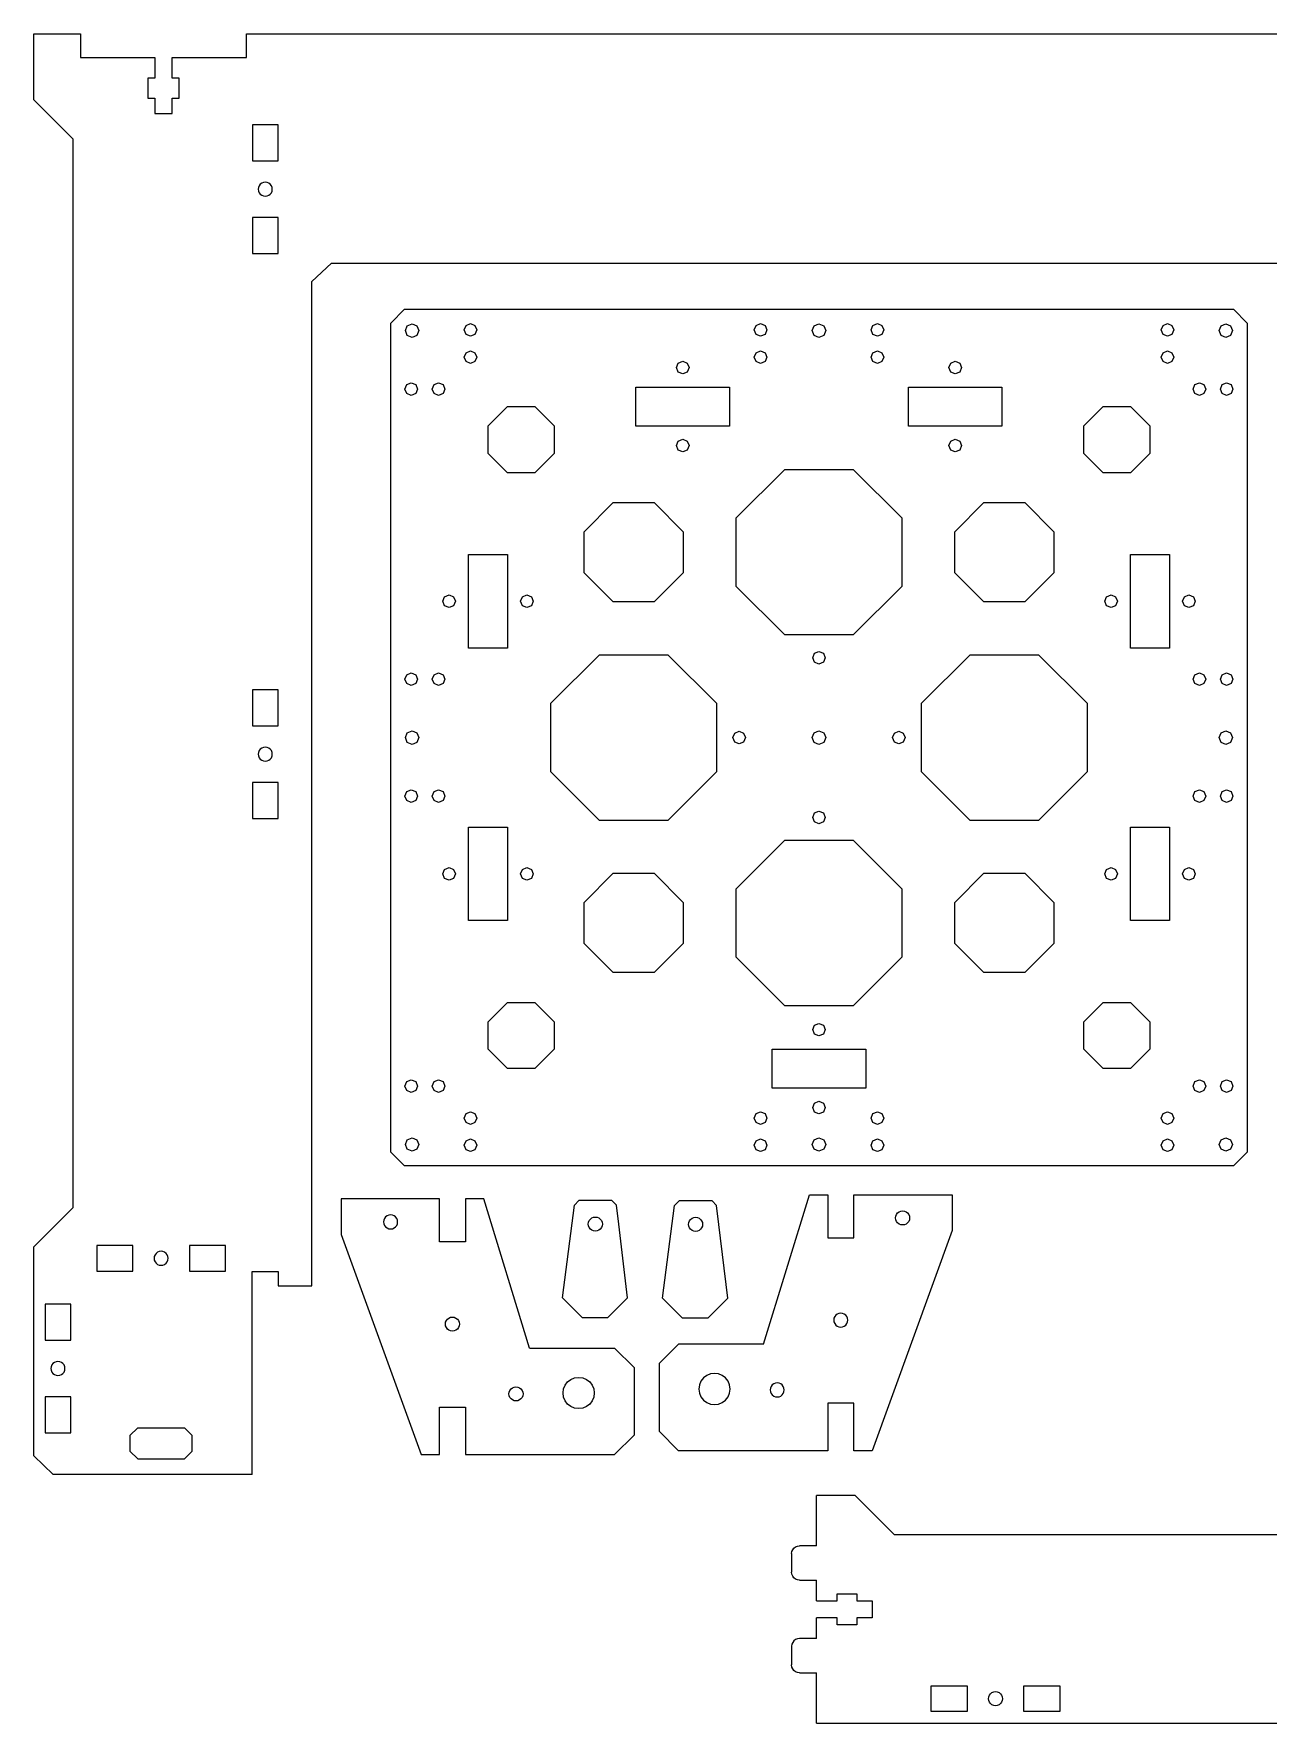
# Model space of a CAD drawing. Extents: x 14 to 551, y 10 to 444.
# Drawn here: x 13.5 to 330.6, y 10.4 to 444.3 of the extents above; entities that cross this region are included whole.
import ezdxf

# ---------------------------------------------------------------- set-up
doc = ezdxf.new("R2010")
doc.units = 0
doc.layers.get('0').update_dxf_attribs({"linetype": 'CONTINUOUS'})

msp = doc.modelspace()

# ---------------------------------------------------------------- linework, layer by layer
at = {"color": 7}
for points in [[(13.545098, 444.274265), (25.545093, 444.274265)], [(13.545098, 427.274265), (13.545098, 444.274265)], [(25.545093, 444.274265), (25.545093, 438.174265)], [(68.145079, 438.174265), (68.145079, 444.274265)], [(68.145079, 444.274265), (361.894995, 444.274265)], [(25.545093, 438.174265), (44.645078, 438.174265)], [(44.645078, 438.174265), (44.645078, 432.874268)], [(49.045083, 438.174265), (68.145079, 438.174265)], [(49.045083, 432.874268), (49.045083, 438.174265)], [(42.845078, 432.874268), (42.845078, 427.774269)], [(44.645078, 432.874268), (42.845078, 432.874268)], [(50.845079, 432.874268), (49.045083, 432.874268)], [(50.845079, 427.774269), (50.845079, 432.874268)], [(13.545098, 427.274265), (23.545097, 417.274265), (23.545097, 142.774376)], [(42.845078, 427.774269), (44.645078, 427.774269)], [(44.645078, 427.774269), (44.645078, 423.82427)], [(49.045083, 427.774269), (50.845079, 427.774269)], [(49.045083, 423.82427), (49.045083, 427.774269)], [(44.645078, 423.82427), (49.045083, 423.82427)], [(76.295083, 420.868481), (69.695083, 420.868481), (69.695083, 411.668485), (76.295083, 411.668485)], [(76.295083, 411.668485), (76.295083, 420.868481)], [(71.25475, 404.83481), (71.193358, 404.368488)], [(71.193358, 404.368488), (71.25475, 403.902167)], [(71.434743, 405.26935), (71.25475, 404.83481)], [(71.25475, 403.902167), (71.434743, 403.467626)], [(71.721071, 405.642499), (71.434743, 405.26935)], [(72.09422, 405.928827), (71.721071, 405.642499)], [(72.528763, 406.10882), (72.09422, 405.928827)], [(72.995084, 406.170212), (72.528763, 406.10882)], [(73.461406, 406.10882), (72.995084, 406.170212)], [(73.895946, 405.928827), (73.461406, 406.10882)], [(74.269095, 405.642499), (73.895946, 405.928827)], [(74.555423, 405.26935), (74.269095, 405.642499)], [(74.735416, 404.83481), (74.555423, 405.26935)], [(74.555423, 403.467626), (74.735416, 403.902167)], [(74.796808, 404.368488), (74.735416, 404.83481)], [(74.735416, 403.902167), (74.796808, 404.368488)], [(71.434743, 403.467626), (71.721071, 403.094475)], [(71.721071, 403.094475), (72.09422, 402.808149)], [(72.09422, 402.808149), (72.528763, 402.628154)], [(72.528763, 402.628154), (72.995084, 402.566762)], [(72.995084, 402.566762), (73.461406, 402.628154)], [(73.461406, 402.628154), (73.895946, 402.808149)], [(73.895946, 402.808149), (74.269095, 403.094475)], [(74.269095, 403.094475), (74.555423, 403.467626)], [(69.695083, 397.068492), (69.695083, 387.868496)], [(69.695083, 387.868496), (76.295083, 387.868496), (76.295083, 397.068492), (69.695083, 397.068492)], [(84.99508, 380.669295), (89.995079, 385.332845), (339.995002, 385.332845), (344.994992, 380.669295), (344.994992, 122.783608)], [(84.99508, 122.783608), (84.99508, 380.669295)], [(105.206912, 157.074814), (105.206912, 370.002825), (108.742931, 373.538827), (321.670933, 373.538824), (325.206924, 370.002825), (325.206924, 157.074814), (321.670933, 153.538821), (108.742931, 153.538824), (105.206912, 157.074814)], [(108.974918, 368.038826), (109.48193, 369.263826), (110.706915, 369.770824), (111.931929, 369.263826), (112.438913, 368.038826), (111.931929, 366.813827), (110.706915, 366.306829), (109.48193, 366.81383), (108.974918, 368.038829)], [(124.082922, 368.238826), (124.558918, 369.386824), (125.706914, 369.862829), (126.854909, 369.386827), (127.330933, 368.238829), (126.854909, 367.090825), (125.706914, 366.614829), (124.558918, 367.090825), (124.082922, 368.238826)], [(198.582929, 368.238826), (199.058925, 369.386824), (200.20692, 369.862829), (201.354915, 369.386827), (201.830911, 368.238829), (201.354915, 367.090825), (200.20692, 366.614829), (199.058925, 367.090825), (198.582929, 368.238826)], [(213.47492, 368.038826), (213.981933, 369.263826), (215.206918, 369.770824), (216.431932, 369.263826), (216.938916, 368.038826), (216.431932, 366.813827), (215.206918, 366.306829), (213.981933, 366.81383), (213.47492, 368.038829)], [(228.582925, 368.238826), (229.058921, 369.386824), (230.206916, 369.862829), (231.354912, 369.386827), (231.830908, 368.238829), (231.354912, 367.090825), (230.206916, 366.614829), (229.058921, 367.090825), (228.582925, 368.238826)], [(303.082931, 368.238826), (303.558927, 369.386824), (304.706923, 369.862829), (305.854918, 369.386827), (306.330914, 368.238829), (305.854918, 367.090825), (304.706923, 366.614829), (303.558927, 367.090825), (303.082931, 368.238826)], [(317.974923, 368.038826), (318.481907, 369.263826), (319.706921, 369.770824), (320.931906, 369.263826), (321.438919, 368.038826), (320.931906, 366.813827), (319.706921, 366.306829), (318.481907, 366.81383), (317.974923, 368.038829)], [(124.082922, 361.238829), (124.558918, 362.386827), (125.706914, 362.862829), (126.854909, 362.386827), (127.330933, 361.238829), (126.854909, 360.090828), (125.706914, 359.614829), (124.558918, 360.090825), (124.082922, 361.238829)], [(178.582912, 358.538829), (179.058908, 359.68683), (180.206932, 360.162826), (181.354927, 359.68683), (181.830923, 358.538829), (181.354927, 357.390828), (180.206932, 356.914829), (179.058908, 357.390825), (178.582912, 358.538829)], [(198.582929, 361.238829), (199.058925, 362.386827), (200.20692, 362.862829), (201.354915, 362.386827), (201.830911, 361.238829), (201.354915, 360.090828), (200.20692, 359.614829), (199.058925, 360.090825), (198.582929, 361.238829)], [(228.582925, 361.238829), (229.058921, 362.386827), (230.206916, 362.862829), (231.354912, 362.386827), (231.830908, 361.238829), (231.354912, 360.090828), (230.206916, 359.614829), (229.058921, 360.090825), (228.582925, 361.238829)], [(248.582913, 358.538829), (249.058909, 359.68683), (250.206933, 360.162826), (251.354928, 359.68683), (251.830924, 358.538829), (251.354928, 357.390828), (250.206933, 356.914829), (249.058909, 357.390825), (248.582913, 358.538829)], [(303.082931, 361.238829), (303.558927, 362.386827), (304.706923, 362.862829), (305.854918, 362.386827), (306.330914, 361.238829), (305.854918, 360.090828), (304.706923, 359.614829), (303.558927, 360.090825), (303.082931, 361.238829)], [(108.882913, 353.038825), (109.358909, 354.186826), (110.506933, 354.662825), (111.654928, 354.186829), (112.130924, 353.038825), (111.654928, 351.890824), (110.506933, 351.414828), (109.358909, 351.890824), (108.882913, 353.038825)], [(115.882927, 353.038825), (116.358923, 354.186826), (117.506919, 354.662825), (118.654914, 354.186829), (119.13091, 353.038825), (118.654914, 351.890824), (117.506919, 351.414828), (116.358923, 351.890824), (115.882927, 353.038825)], [(168.206927, 343.538825), (168.206927, 353.538827), (192.206908, 353.538827), (192.206908, 343.538827), (168.206927, 343.538825)], [(238.206929, 343.538825), (238.206929, 353.538827), (262.206909, 353.538827), (262.206909, 343.538827), (238.206929, 343.538825)], [(311.282926, 353.038825), (311.758922, 354.186826), (312.906917, 354.662825), (314.054913, 354.186829), (314.530909, 353.038825), (314.054913, 351.890824), (312.906917, 351.414828), (311.758922, 351.890824), (311.282926, 353.038825)], [(318.282912, 353.038825), (318.758908, 354.186826), (319.906932, 354.662825), (321.054927, 354.186829), (321.530923, 353.038825), (321.054927, 351.890824), (319.906932, 351.414828), (318.758908, 351.890824), (318.282912, 353.038825)], [(130.206919, 336.517827), (130.206919, 343.559825), (135.185911, 348.538826), (142.22792, 348.538826), (147.206913, 343.559825), (147.206913, 336.517827), (142.22792, 331.538826), (135.185911, 331.538826), (130.206919, 336.517827)], [(283.206923, 336.517827), (283.206923, 343.559825), (288.185916, 348.538826), (295.227925, 348.538826), (300.206917, 343.559825), (300.206917, 336.517827), (295.227925, 331.538826), (288.185916, 331.538826), (283.206923, 336.517827)], [(178.582912, 338.538826), (179.058908, 339.686827), (180.206932, 340.162826), (181.354927, 339.686824), (181.830923, 338.538826), (181.354927, 337.390825), (180.206932, 336.914829), (179.058908, 337.390825), (178.582912, 338.538826)], [(248.582913, 338.538826), (249.058909, 339.686827), (250.206933, 340.162826), (251.354928, 339.686824), (251.830924, 338.538826), (251.354928, 337.390825), (250.206933, 336.914829), (249.058909, 337.390825), (248.582913, 338.538826)], [(193.956911, 302.336826), (193.956911, 319.940825), (206.404915, 332.388826), (224.008921, 332.388826), (236.456925, 319.940825), (236.456925, 302.336826), (224.008921, 289.888828), (206.404915, 289.888828), (193.956911, 302.336826)], [(154.856913, 305.857827), (154.856913, 316.419827), (162.325924, 323.888826), (172.887922, 323.888826), (180.356933, 316.419827), (180.356933, 305.857827), (172.887922, 298.388827), (162.325924, 298.388827), (154.856913, 305.857827)], [(250.056932, 305.857827), (250.056932, 316.419827), (257.525915, 323.888826), (268.087912, 323.888826), (275.556923, 316.419827), (275.556923, 305.857827), (268.087912, 298.388827), (257.525915, 298.388827), (250.056932, 305.857827)], [(125.206929, 286.538827), (125.206929, 310.538827), (135.206909, 310.538827), (135.206909, 286.538827), (125.206929, 286.538827)], [(295.206927, 286.538827), (295.206927, 310.538827), (305.206907, 310.538827), (305.206907, 286.538827), (295.206927, 286.538827)], [(118.582919, 298.538826), (119.058915, 299.686827), (120.206911, 300.162826), (121.354906, 299.686827), (121.83093, 298.538826), (121.354906, 297.390828), (120.206911, 296.914826), (119.058915, 297.390828), (118.582919, 298.538826)], [(138.582907, 298.538826), (139.058932, 299.686827), (140.206927, 300.162826), (141.354922, 299.686827), (141.830918, 298.538826), (141.354922, 297.390828), (140.206927, 296.914826), (139.058932, 297.390828), (138.582907, 298.538826)], [(288.582918, 298.538826), (289.058914, 299.686827), (290.206909, 300.162826), (291.354933, 299.686827), (291.830929, 298.538826), (291.354933, 297.390828), (290.206909, 296.914826), (289.058914, 297.390828), (288.582918, 298.538826)], [(308.582906, 298.538826), (309.05893, 299.686827), (310.206926, 300.162826), (311.354921, 299.686827), (311.830917, 298.538826), (311.354921, 297.390828), (310.206926, 296.914826), (309.05893, 297.390828), (308.582906, 298.538826)], [(146.356916, 254.736826), (146.356916, 272.340831), (158.80492, 284.788826), (176.408926, 284.788826), (188.85693, 272.340831), (188.85693, 254.736826), (176.408926, 242.288823), (158.80492, 242.288823), (146.356916, 254.736826)], [(213.582927, 284.038827), (214.058923, 285.186828), (215.206918, 285.662826), (216.354913, 285.186828), (216.830909, 284.038827), (216.354913, 282.890826), (215.206918, 282.414827), (214.058923, 282.890826), (213.582927, 284.038827)], [(241.556906, 254.736826), (241.556906, 272.340831), (254.00491, 284.788826), (271.608916, 284.788826), (284.05692, 272.340831), (284.05692, 254.736826), (271.608916, 242.288823), (254.00491, 242.288823), (241.556906, 254.736826)], [(108.882913, 278.538826), (109.358909, 279.686827), (110.506933, 280.162826), (111.654928, 279.686827), (112.130924, 278.538826), (111.654928, 277.390831), (110.506933, 276.914835), (109.358909, 277.390831), (108.882913, 278.538826)], [(115.882927, 278.538826), (116.358923, 279.686827), (117.506919, 280.162826), (118.654914, 279.686827), (119.13091, 278.538826), (118.654914, 277.390831), (117.506919, 276.914835), (116.358923, 277.390831), (115.882927, 278.538826)], [(311.282926, 278.538826), (311.758922, 279.686827), (312.906917, 280.162826), (314.054913, 279.686827), (314.530909, 278.538826), (314.054913, 277.390831), (312.906917, 276.914835), (311.758922, 277.390831), (311.282926, 278.538826)], [(318.282912, 278.538826), (318.758908, 279.686827), (319.906932, 280.162826), (321.054927, 279.686827), (321.530923, 278.538826), (321.054927, 277.390831), (319.906932, 276.914835), (318.758908, 277.390831), (318.282912, 278.538826)], [(76.295083, 275.78356), (69.695083, 275.78356), (69.695083, 266.583564), (76.295083, 266.583564)], [(76.295083, 266.583564), (76.295083, 275.78356)], [(108.974918, 263.538828), (109.48193, 264.763814), (110.706915, 265.270826), (111.931929, 264.763814), (112.438913, 263.538828), (111.931929, 262.313814), (110.706915, 261.806829), (109.48193, 262.313814), (108.974918, 263.538828)], [(193.082925, 263.538828), (193.558921, 264.686823), (194.706917, 265.162819), (195.854912, 264.686823), (196.330908, 263.538828), (195.854912, 262.390833), (194.706917, 261.914835), (193.558921, 262.390833), (193.082925, 263.538828)], [(213.47492, 263.538828), (213.981933, 264.763814), (215.206918, 265.270826), (216.431932, 264.763814), (216.938916, 263.538828), (216.431932, 262.313814), (215.206918, 261.806829), (213.981933, 262.313814), (213.47492, 263.538828)], [(234.082928, 263.538828), (234.558924, 264.686823), (235.706919, 265.162819), (236.854915, 264.686823), (237.330911, 263.538828), (236.854915, 262.390833), (235.706919, 261.914835), (234.558924, 262.390833), (234.082928, 263.538828)], [(317.974923, 263.538828), (318.481907, 264.763814), (319.706921, 265.270826), (320.931906, 264.763814), (321.438919, 263.538828), (320.931906, 262.313814), (319.706921, 261.806829), (318.481907, 262.313814), (317.974923, 263.538828)], [(71.721071, 260.557577), (71.434743, 260.184429)], [(72.09422, 260.843906), (71.721071, 260.557577)], [(72.528763, 261.023899), (72.09422, 260.843906)], [(72.995084, 261.08529), (72.528763, 261.023899)], [(73.461406, 261.023899), (72.995084, 261.08529)], [(73.895946, 260.843906), (73.461406, 261.023899)], [(74.269095, 260.557577), (73.895946, 260.843906)], [(74.555423, 260.184429), (74.269095, 260.557577)], [(71.25475, 259.749885), (71.193358, 259.283567)], [(71.193358, 259.283567), (71.25475, 258.817245)], [(71.434743, 260.184429), (71.25475, 259.749885)], [(71.25475, 258.817245), (71.434743, 258.382702)], [(71.434743, 258.382702), (71.721071, 258.009554)], [(71.721071, 258.009554), (72.09422, 257.723225)], [(72.09422, 257.723225), (72.528763, 257.543232)], [(72.528763, 257.543232), (72.995084, 257.48184)], [(72.995084, 257.48184), (73.461406, 257.543232)], [(73.461406, 257.543232), (73.895946, 257.723225)], [(73.895946, 257.723225), (74.269095, 258.009554)], [(74.269095, 258.009554), (74.555423, 258.382702)], [(74.735416, 259.749885), (74.555423, 260.184429)], [(74.555423, 258.382702), (74.735416, 258.817245)], [(74.796808, 259.283567), (74.735416, 259.749885)], [(74.735416, 258.817245), (74.796808, 259.283567)], [(69.695083, 242.783572), (76.295083, 242.783572), (76.295083, 251.98357), (69.695083, 251.98357), (69.695083, 242.783572)], [(108.882913, 248.538831), (109.358909, 249.686827), (110.506933, 250.162823), (111.654928, 249.686827), (112.130924, 248.538831), (111.654928, 247.390836), (110.506933, 246.91484), (109.358909, 247.390836), (108.882913, 248.538831)], [(115.882927, 248.538831), (116.358923, 249.686827), (117.506919, 250.162823), (118.654914, 249.686827), (119.13091, 248.538831), (118.654914, 247.390836), (117.506919, 246.91484), (116.358923, 247.390836), (115.882927, 248.538831)], [(311.282926, 248.538831), (311.758922, 249.686827), (312.906917, 250.162823), (314.054913, 249.686827), (314.530909, 248.538831), (314.054913, 247.390836), (312.906917, 246.91484), (311.758922, 247.390836), (311.282926, 248.538831)], [(318.282912, 248.538831), (318.758908, 249.686827), (319.906932, 250.162823), (321.054927, 249.686827), (321.530923, 248.538831), (321.054927, 247.390836), (319.906932, 246.91484), (318.758908, 247.390836), (318.282912, 248.538831)], [(213.582927, 243.038828), (214.058923, 244.186823), (215.206918, 244.662819), (216.354913, 244.186823), (216.830909, 243.038828), (216.354913, 241.890833), (215.206918, 241.414837), (214.058923, 241.890833), (213.582927, 243.038828)], [(125.206929, 216.538839), (125.206929, 240.538819), (135.206909, 240.538819), (135.206909, 216.538839), (125.206929, 216.538839)], [(295.206927, 216.538839), (295.206927, 240.538819), (305.206907, 240.538819), (305.206907, 216.538839), (295.206927, 216.538839)], [(193.956911, 207.136831), (193.956911, 224.740837), (206.404915, 237.188841), (224.008921, 237.188841), (236.456925, 224.740837), (236.456925, 207.136831), (224.008921, 194.688827), (206.404915, 194.688827), (193.956911, 207.136831)], [(118.582919, 228.538815), (119.058915, 229.686838), (120.206911, 230.162834), (121.354906, 229.686838), (121.83093, 228.538815), (121.354906, 227.390819), (120.206911, 226.914823), (119.058915, 227.390819), (118.582919, 228.538815)], [(138.582907, 228.538815), (139.058932, 229.686838), (140.206927, 230.162834), (141.354922, 229.686838), (141.830918, 228.538815), (141.354922, 227.390819), (140.206927, 226.914823), (139.058932, 227.390819), (138.582907, 228.538815)], [(288.582918, 228.538815), (289.058914, 229.686838), (290.206909, 230.162834), (291.354933, 229.686838), (291.830929, 228.538815), (291.354933, 227.390819), (290.206909, 226.914823), (289.058914, 227.390819), (288.582918, 228.538815)], [(308.582906, 228.538815), (309.05893, 229.686838), (310.206926, 230.162834), (311.354921, 229.686838), (311.830917, 228.538815), (311.354921, 227.390819), (310.206926, 226.914823), (309.05893, 227.390819), (308.582906, 228.538815)], [(154.856913, 210.657836), (154.856913, 221.219833), (162.325924, 228.688816), (172.887922, 228.688816), (180.356933, 221.219833), (180.356933, 210.657836), (172.887922, 203.188825), (162.325924, 203.188825), (154.856913, 210.657836)], [(250.056932, 210.657836), (250.056932, 221.219833), (257.525915, 228.688816), (268.087912, 228.688816), (275.556923, 221.219833), (275.556923, 210.657836), (268.087912, 203.188825), (257.525915, 203.188825), (250.056932, 210.657836)], [(130.206919, 183.517823), (130.206919, 190.559832), (135.185911, 195.538824), (142.22792, 195.538824), (147.206913, 190.559832), (147.206913, 183.517823), (142.22792, 178.53883), (135.185911, 178.53883), (130.206919, 183.517823)], [(283.206923, 183.517823), (283.206923, 190.559832), (288.185916, 195.538824), (295.227925, 195.538824), (300.206917, 190.559832), (300.206917, 183.517823), (295.227925, 178.53883), (288.185916, 178.53883), (283.206923, 183.517823)], [(213.582927, 188.538838), (214.058923, 189.686834), (215.206918, 190.16283), (216.354913, 189.686834), (216.830909, 188.538838), (216.354913, 187.390815), (215.206918, 186.914819), (214.058923, 187.390815), (213.582927, 188.538836)], [(203.206914, 173.53884), (203.206914, 183.53882), (227.206922, 183.53882), (227.206922, 173.53884), (203.206914, 173.53884)], [(108.882913, 174.038825), (109.358909, 175.18682), (110.506933, 175.662816), (111.654928, 175.18682), (112.130924, 174.038825), (111.654928, 172.89083), (110.506933, 172.414834), (109.358909, 172.89083), (108.882913, 174.038825)], [(115.882927, 174.038825), (116.358923, 175.18682), (117.506919, 175.662816), (118.654914, 175.18682), (119.13091, 174.038825), (118.654914, 172.89083), (117.506919, 172.414834), (116.358923, 172.89083), (115.882927, 174.038825)], [(311.282926, 174.038825), (311.758922, 175.18682), (312.906917, 175.662816), (314.054913, 175.18682), (314.530909, 174.038825), (314.054913, 172.89083), (312.906917, 172.414834), (311.758922, 172.89083), (311.282926, 174.038825)], [(318.282912, 174.038825), (318.758908, 175.18682), (319.906932, 175.662816), (321.054927, 175.18682), (321.530923, 174.038825), (321.054927, 172.89083), (319.906932, 172.414834), (318.758908, 172.89083), (318.282912, 174.038825)], [(213.582927, 168.538822), (214.058923, 169.686817), (215.206918, 170.162841), (216.354913, 169.686817), (216.830909, 168.538822), (216.354913, 167.390824), (215.206918, 166.914831), (214.058923, 167.390824), (213.582927, 168.538822)], [(124.082922, 165.83883), (124.558918, 166.986825), (125.706914, 167.462821), (126.854909, 166.986825), (127.330933, 165.83883), (126.854909, 164.690835), (125.706914, 164.214839), (124.558918, 164.690835), (124.082922, 165.83883)], [(198.582929, 165.83883), (199.058925, 166.986825), (200.20692, 167.462821), (201.354915, 166.986825), (201.830911, 165.83883), (201.354915, 164.690835), (200.20692, 164.214839), (199.058925, 164.690835), (198.582929, 165.83883)], [(228.582925, 165.83883), (229.058921, 166.986825), (230.206916, 167.462821), (231.354912, 166.986825), (231.830908, 165.83883), (231.354912, 164.690835), (230.206916, 164.214839), (229.058921, 164.690835), (228.582925, 165.83883)], [(303.082931, 165.83883), (303.558927, 166.986825), (304.706923, 167.462821), (305.854918, 166.986825), (306.330914, 165.83883), (305.854918, 164.690835), (304.706923, 164.214839), (303.558927, 164.690835), (303.082931, 165.83883)], [(108.974918, 159.038827), (109.48193, 160.263841), (110.706915, 160.770825), (111.931929, 160.263841), (112.438913, 159.038827), (111.931929, 157.813841), (110.706915, 157.306829), (109.48193, 157.813841), (108.974918, 159.038827)], [(213.47492, 159.038827), (213.981933, 160.263841), (215.206918, 160.770825), (216.431932, 160.263841), (216.938916, 159.038827), (216.431932, 157.813841), (215.206918, 157.306829), (213.981933, 157.813841), (213.47492, 159.038827)], [(317.974923, 159.038827), (318.481907, 160.263841), (319.706921, 160.770825), (320.931906, 160.263841), (321.438919, 159.038827), (320.931906, 157.813841), (319.706921, 157.306829), (318.481907, 157.813841), (317.974923, 159.038827)], [(124.082922, 158.838816), (124.558918, 159.986837), (125.706914, 160.462835), (126.854909, 159.986839), (127.330933, 158.838816), (126.854909, 157.690821), (125.706914, 157.214825), (124.558918, 157.690821), (124.082922, 158.838816)], [(198.582929, 158.838816), (199.058925, 159.986837), (200.20692, 160.462835), (201.354915, 159.986839), (201.830911, 158.838816), (201.354915, 157.690821), (200.20692, 157.214825), (199.058925, 157.690821), (198.582929, 158.838816)], [(228.582925, 158.838816), (229.058921, 159.986837), (230.206916, 160.462835), (231.354912, 159.986839), (231.830908, 158.838816), (231.354912, 157.690821), (230.206916, 157.214825), (229.058921, 157.690821), (228.582925, 158.838816)], [(303.082931, 158.838816), (303.558927, 159.986837), (304.706923, 160.462835), (305.854918, 159.986839), (306.330914, 158.838816), (305.854918, 157.690821), (304.706923, 157.214825), (303.558927, 157.690821), (303.082931, 158.838816)], [(140.890238, 106.762392), (129.133244, 145.077152), (124.422464, 145.077152), (124.422464, 134.054698), (117.707862, 134.054698), (117.707862, 145.083888), (92.456706, 145.083888), (92.456706, 135.963454), (112.997093, 79.405596)], [(149.292564, 119.656366), (152.383264, 143.502699)], [(152.383264, 143.502699), (153.515314, 144.634763)], [(162.015311, 144.634763), (153.515314, 144.634763)], [(162.015311, 144.634763), (163.178688, 143.471386)], [(163.777535, 138.621287), (163.178688, 143.471386)], [(175.032021, 119.578128), (178.122721, 143.424464)], [(178.122721, 143.424464), (179.254771, 144.556525)], [(187.754768, 144.556525), (179.254771, 144.556525)], [(187.754768, 144.556525), (188.918144, 143.393149)], [(189.516992, 138.543053), (188.918144, 143.393149)], [(200.97194, 107.780641), (212.728951, 146.095415)], [(212.728951, 146.095415), (217.43972, 146.095415)], [(217.43972, 146.095415), (217.43972, 135.072958), (224.154323, 135.072958), (224.154323, 146.102152), (249.405479, 146.102152), (249.405479, 136.981717), (228.865091, 80.423853)], [(13.545098, 132.774377), (23.545097, 142.774376)], [(106.460883, 137.894991), (106.747564, 138.26862), (106.927791, 138.703719), (106.989259, 139.170641), (106.927791, 139.637561), (106.747564, 140.07266), (106.460883, 140.446289), (106.087249, 140.732987), (105.652147, 140.913211), (105.18521, 140.974682), (104.718302, 140.913211), (104.2832, 140.732987), (103.909566, 140.446289), (103.622884, 140.07266), (103.442657, 139.637561), (103.381189, 139.170641), (103.442657, 138.703719), (103.622884, 138.26862), (103.909566, 137.894991), (104.2832, 137.608293), (104.718302, 137.428069), (105.18521, 137.366598), (105.652147, 137.428069), (106.087249, 137.608293), (106.460883, 137.894991)], [(159.326411, 139.523309), (159.50661, 139.08821), (159.568106, 138.621287), (159.50661, 138.154368), (159.326411, 137.719268), (159.039701, 137.345637), (158.666067, 137.058942), (158.230965, 136.878718), (157.764057, 136.817247), (157.29712, 136.878718), (156.862018, 137.058942), (156.488412, 137.345637), (156.201703, 137.719268), (156.021476, 138.154368), (155.960008, 138.621287), (156.021476, 139.08821), (156.201703, 139.523309), (156.488412, 139.89694), (156.862018, 140.183636), (157.29712, 140.36386), (157.764057, 140.425331), (158.230965, 140.36386), (158.666067, 140.183636), (159.039701, 139.89694), (159.326411, 139.523309)], [(183.503514, 136.739012), (183.036605, 136.800483), (182.601503, 136.980707), (182.227869, 137.267402), (181.94116, 137.641034), (181.760932, 138.076133), (181.699464, 138.543053), (181.760932, 139.009972), (181.94116, 139.445074), (182.227869, 139.818703), (182.601503, 140.105398), (183.036605, 140.285622), (183.503514, 140.347096), (183.970422, 140.285622), (184.405524, 140.105398), (184.779158, 139.818703), (185.065868, 139.445074), (185.246095, 139.009972), (185.307563, 138.543053), (185.246095, 138.076133), (185.065868, 137.641034), (184.779158, 137.267402), (184.405524, 136.980707), (183.970422, 136.800483), (183.503514, 136.739012)], [(235.11462, 139.28688), (234.934393, 139.721982), (234.872925, 140.188902), (234.934393, 140.655822)], [(234.934393, 140.655822), (235.11462, 141.090924)], [(235.11462, 141.090924), (235.40133, 141.464552)], [(235.40133, 138.913252), (235.11462, 139.28688)], [(235.40133, 141.464552), (235.774936, 141.751248), (236.210038, 141.931472)], [(235.774936, 138.626556), (235.40133, 138.913252)], [(236.210038, 141.931472), (236.676974, 141.992945)], [(236.676974, 141.992945), (237.143883, 141.931472), (237.578985, 141.751248)], [(237.578985, 141.751248), (237.952619, 141.464552)], [(237.952619, 138.913252), (237.578985, 138.626556)], [(237.952619, 141.464552), (238.2393, 141.090924), (238.419527, 140.655822), (238.481023, 140.188902)], [(238.2393, 139.28688), (237.952619, 138.913252)], [(238.419527, 139.721982), (238.2393, 139.28688)], [(238.481023, 140.188902), (238.419527, 139.721982)], [(166.065539, 119.651072), (163.777535, 138.621287)], [(191.804996, 119.572837), (189.516992, 138.543053)], [(236.210038, 138.446332), (235.774936, 138.626556)], [(236.676974, 138.384861), (236.210038, 138.446332)], [(237.143883, 138.446332), (236.676974, 138.384861)], [(237.578985, 138.626556), (237.143883, 138.446332)], [(13.545098, 79.082632), (13.545098, 132.774377)], [(38.945095, 133.124293), (29.745099, 133.124293), (29.745099, 126.524306), (38.945095, 126.524306)], [(38.945095, 126.524306), (38.945095, 133.124293)], [(44.50476, 130.290624), (44.443368, 129.824302)], [(44.684752, 130.725164), (44.50476, 130.290624)], [(44.971081, 131.098313), (44.684752, 130.725164)], [(45.34423, 131.384641), (44.971081, 131.098313)], [(45.778773, 131.564634), (45.34423, 131.384641)], [(46.245091, 131.626029), (45.778773, 131.564634)], [(46.711413, 131.564634), (46.245091, 131.626029)], [(47.145956, 131.384641), (46.711413, 131.564634)], [(47.519105, 131.098313), (47.145956, 131.384641)], [(47.805433, 130.725164), (47.519105, 131.098313)], [(47.985426, 130.290624), (47.805433, 130.725164)], [(48.046818, 129.824302), (47.985426, 130.290624)], [(53.545091, 133.124293), (53.545091, 126.524306), (62.745087, 126.524306)], [(62.745087, 133.124293), (53.545091, 133.124293)], [(62.745087, 126.524306), (62.745087, 133.124293)], [(44.443368, 129.824302), (44.50476, 129.357984)], [(44.50476, 129.357984), (44.684752, 128.92344)], [(44.684752, 128.92344), (44.971081, 128.550289)], [(44.971081, 128.550289), (45.34423, 128.263963)], [(45.34423, 128.263963), (45.778773, 128.083968)], [(45.778773, 128.083968), (46.245091, 128.022576)], [(46.245091, 128.022576), (46.711413, 128.083968)], [(46.711413, 128.083968), (47.145956, 128.263963), (47.519105, 128.550289)], [(47.519105, 128.550289), (47.805433, 128.92344)], [(47.805433, 128.92344), (47.985426, 129.357984)], [(47.985426, 129.357984), (48.046818, 129.824302)], [(69.645084, 74.283624), (69.645084, 126.474378), (76.345082, 126.474378)], [(76.345082, 126.474378), (76.345082, 122.783608)], [(76.345082, 122.783608), (84.99508, 122.783608)], [(23.045098, 108.824313), (23.045098, 118.024309), (16.445097, 118.024309), (16.445097, 108.824313), (23.045098, 108.824313)], [(149.292564, 119.656366), (154.360711, 114.588208)], [(161.00267, 114.588208), (166.065539, 119.651072)], [(175.032021, 119.578128), (180.100196, 114.509971)], [(186.742126, 114.509971), (191.804996, 119.572837)], [(119.261128, 112.92849), (119.322596, 113.39541)], [(119.322596, 112.461571), (119.261128, 112.92849)], [(119.322596, 113.39541), (119.502823, 113.830512)], [(119.502823, 113.830512), (119.789504, 114.20414)], [(119.789504, 114.20414), (120.163138, 114.490836)], [(120.163138, 114.490836), (120.59824, 114.67106)], [(120.59824, 114.67106), (121.065177, 114.732531)], [(121.065177, 114.732531), (121.532086, 114.67106)], [(121.532086, 114.67106), (121.967188, 114.490836)], [(121.967188, 114.490836), (122.340822, 114.20414)], [(122.340822, 114.20414), (122.627503, 113.830512)], [(122.627503, 113.830512), (122.80773, 113.39541)], [(122.80773, 113.39541), (122.869198, 112.92849)], [(122.869198, 112.92849), (122.80773, 112.461571)], [(154.360711, 114.588208), (161.00267, 114.588208)], [(180.100196, 114.509971), (186.742126, 114.509971)], [(219.054454, 114.413673), (218.992986, 113.946751)], [(218.992986, 113.946751), (219.054454, 113.479831)], [(219.234681, 114.848773), (219.054454, 114.413673)], [(219.054454, 113.479831), (219.234681, 113.044735)], [(219.521363, 115.222404), (219.234681, 114.848773)], [(219.234681, 113.044735), (219.521363, 112.671101)], [(219.894997, 115.509099), (219.521363, 115.222404)], [(220.330099, 115.689324), (219.894997, 115.509099)], [(220.797007, 115.750794), (220.330099, 115.689324)], [(221.263944, 115.689324), (220.797007, 115.750794)], [(221.699046, 115.509099), (221.263944, 115.689324)], [(222.07268, 115.222404), (221.699046, 115.509099)], [(222.359361, 114.848773), (222.07268, 115.222404)], [(222.07268, 112.671101), (222.359361, 113.044735)], [(222.601056, 113.946751), (222.539588, 114.413673), (222.359361, 114.848773)], [(222.359361, 113.044735), (222.539588, 113.479831)], [(222.539588, 113.479831), (222.601056, 113.946751)], [(119.502823, 112.026469), (119.322596, 112.461571)], [(119.789504, 111.65284), (119.502823, 112.026469)], [(120.163138, 111.366145), (119.789504, 111.65284)], [(120.59824, 111.18592), (120.163138, 111.366145)], [(121.065177, 111.124447), (120.59824, 111.18592)], [(121.532086, 111.18592), (121.065177, 111.124447)], [(121.967188, 111.366145), (121.532086, 111.18592)], [(122.340822, 111.65284), (121.967188, 111.366145)], [(122.627503, 112.026469), (122.340822, 111.65284)], [(122.80773, 112.461571), (122.627503, 112.026469)], [(219.521363, 112.671101), (219.894997, 112.384391)], [(219.894997, 112.384391), (220.330099, 112.204192)], [(220.330099, 112.204192), (220.797007, 112.142696)], [(220.797007, 112.142696), (221.263944, 112.204192)], [(221.263944, 112.204192), (221.699046, 112.384391)], [(221.699046, 112.384391), (222.07268, 112.671101)], [(140.890238, 106.762392), (162.708469, 106.762392)], [(167.719697, 101.751164), (162.708469, 106.762392)], [(174.142485, 102.769419), (179.153707, 107.780641)], [(200.97194, 107.780641), (179.153707, 107.780641)], [(18.004765, 101.990638), (17.943373, 101.524316)], [(17.943373, 101.524316), (18.004765, 101.057995)], [(18.184757, 102.425178), (18.004765, 101.990638)], [(18.004765, 101.057995), (18.184757, 100.623452)], [(18.471086, 102.798327), (18.184757, 102.425178)], [(18.184757, 100.623452), (18.471086, 100.250303)], [(18.844237, 103.084655), (18.471086, 102.798327)], [(18.471086, 100.250303), (18.844237, 99.963978)], [(19.278778, 103.264648), (18.844237, 103.084655)], [(18.844237, 99.963978), (19.278778, 99.783982)], [(19.745099, 103.32604), (19.278778, 103.264648)], [(19.278778, 99.783982), (19.745099, 99.72259)], [(20.211421, 103.264648), (19.745099, 103.32604)], [(19.745099, 99.72259), (20.211421, 99.783982)], [(20.645961, 103.084655), (20.211421, 103.264648)], [(20.211421, 99.783982), (20.645961, 99.963978)], [(21.01911, 102.798327), (20.645961, 103.084655)], [(20.645961, 99.963978), (21.01911, 100.250303)], [(21.305438, 102.425178), (21.01911, 102.798327)], [(21.01911, 100.250303), (21.305438, 100.623452)], [(21.485431, 101.990638), (21.305438, 102.425178)], [(21.305438, 100.623452), (21.485431, 101.057995)], [(21.546826, 101.524316), (21.485431, 101.990638)], [(21.485431, 101.057995), (21.546826, 101.524316)], [(167.719697, 101.751164), (167.719697, 84.416818)], [(174.142485, 102.769419), (174.142485, 85.435076)], [(187.336769, 100.127198), (186.369875, 99.726725)], [(188.374387, 100.263822), (187.336769, 100.127198)], [(189.411977, 100.127198), (188.374387, 100.263822)], [(190.37887, 99.726725), (189.411977, 100.127198)], [(135.585835, 95.002079), (135.647306, 95.468999)], [(135.647306, 95.468999), (135.82753, 95.904101)], [(135.82753, 95.904101), (136.114226, 96.277729)], [(136.114226, 96.277729), (136.487857, 96.564425)], [(136.487857, 96.564425), (136.922956, 96.744649)], [(136.922956, 96.744649), (137.389878, 96.80612)], [(137.389878, 96.80612), (137.856798, 96.744649)], [(137.856798, 96.744649), (138.2919, 96.564425)], [(138.2919, 96.564425), (138.665529, 96.277729)], [(138.665529, 96.277729), (138.952224, 95.904101)], [(138.952224, 95.904101), (139.132448, 95.468999)], [(139.132448, 95.468999), (139.193919, 95.002079)], [(149.478828, 95.236569), (149.615432, 96.27417)], [(149.615432, 96.27417), (150.015931, 97.241061)], [(150.015931, 97.241061), (150.65303, 98.071347)], [(150.65303, 98.071347), (151.48332, 98.70845)], [(151.48332, 98.70845), (152.45021, 99.108949)], [(152.45021, 99.108949), (153.487809, 99.24555)], [(153.487809, 99.24555), (154.52541, 99.108949)], [(154.52541, 99.108949), (155.4923, 98.70845)], [(155.4923, 98.70845), (156.32259, 98.071347)], [(156.32259, 98.071347), (156.959689, 97.241061)], [(156.959689, 97.241061), (157.360191, 96.27417)], [(157.360191, 96.27417), (157.496792, 95.236569)], [(184.501988, 97.292445), (184.365392, 96.254827)], [(184.365392, 96.254827), (184.501988, 95.217237)], [(184.902489, 98.25931), (184.501988, 97.292445)], [(185.539606, 99.089608), (184.902489, 98.25931)], [(186.369875, 99.726725), (185.539606, 99.089608)], [(191.209168, 99.089608), (190.37887, 99.726725)], [(191.846256, 98.25931), (191.209168, 99.089608)], [(192.246758, 97.292445), (191.846256, 98.25931)], [(192.383354, 96.254827), (192.246758, 97.292445)], [(192.246758, 95.217237), (192.383354, 96.254827)], [(202.729733, 96.487265), (202.668265, 96.020357)], [(202.668265, 96.020357), (202.729733, 95.55342)], [(202.90996, 96.922367), (202.729733, 96.487265)], [(202.729733, 95.55342), (202.90996, 95.118318)], [(203.19667, 97.296001), (202.90996, 96.922367)], [(203.570276, 97.582682), (203.19667, 97.296001)], [(204.005378, 97.762909), (203.570276, 97.582682)], [(204.472314, 97.824377), (204.005378, 97.762909)], [(204.939223, 97.762909), (204.472314, 97.824377)], [(205.374325, 97.582682), (204.939223, 97.762909)], [(205.747959, 97.296001), (205.374325, 97.582682)], [(206.034668, 96.922367), (205.747959, 97.296001)], [(206.214867, 96.487265), (206.034668, 96.922367)], [(206.034668, 95.118318), (206.214867, 95.55342)], [(206.276363, 96.020357), (206.214867, 96.487265)], [(206.214867, 95.55342), (206.276363, 96.020357)], [(23.045098, 94.22432), (16.445097, 94.22432), (16.445097, 85.024321)], [(23.045098, 85.024321), (23.045098, 94.22432)], [(112.997093, 79.405596), (117.707862, 79.405596), (117.707862, 91.628493)], [(117.707862, 91.628493), (124.422464, 91.628493), (124.422464, 79.405596)], [(135.647306, 94.535159), (135.585835, 95.002079)], [(135.82753, 94.100057), (135.647306, 94.535159)], [(136.114226, 93.726429), (135.82753, 94.100057)], [(136.487857, 93.439734), (136.114226, 93.726429)], [(136.922956, 93.259509), (136.487857, 93.439734)], [(137.389878, 93.198036), (136.922956, 93.259509)], [(137.856798, 93.259509), (137.389878, 93.198036)], [(138.2919, 93.439734), (137.856798, 93.259509)], [(138.665529, 93.726429), (138.2919, 93.439734)], [(138.952224, 94.100057), (138.665529, 93.726429)], [(139.132448, 94.535159), (138.952224, 94.100057)], [(139.193919, 95.002079), (139.132448, 94.535159)], [(149.615432, 94.198968), (149.478828, 95.236569)], [(150.015931, 93.232077), (149.615432, 94.198968)], [(150.65303, 92.401791), (150.015931, 93.232077)], [(151.48332, 91.764688), (150.65303, 92.401791)], [(152.45021, 91.364189), (151.48332, 91.764688)], [(153.487809, 91.227588), (152.45021, 91.364189)], [(154.52541, 91.364189), (153.487809, 91.227588)], [(155.4923, 91.764688), (154.52541, 91.364189)], [(156.32259, 92.401791), (155.4923, 91.764688)], [(156.959689, 93.232077), (156.32259, 92.401791)], [(157.360191, 94.198968), (156.959689, 93.232077)], [(157.496792, 95.236569), (157.360191, 94.198968)], [(184.501988, 95.217237), (184.902489, 94.250343)], [(184.902489, 94.250343), (185.539606, 93.420046)], [(185.539606, 93.420046), (186.369875, 92.782957)], [(186.369875, 92.782957), (187.336769, 92.382456)], [(187.336769, 92.382456), (188.374387, 92.24586)], [(188.374387, 92.24586), (189.411977, 92.382456)], [(189.411977, 92.382456), (190.37887, 92.782957)], [(190.37887, 92.782957), (191.209168, 93.420046)], [(191.209168, 93.420046), (191.846256, 94.250343)], [(191.846256, 94.250343), (192.246758, 95.217237)], [(202.90996, 95.118318), (203.19667, 94.744684)], [(203.19667, 94.744684), (203.570276, 94.458003), (204.005378, 94.277775)], [(204.005378, 94.277775), (204.472314, 94.216307)], [(204.472314, 94.216307), (204.939223, 94.277775)], [(204.939223, 94.277775), (205.374325, 94.458003)], [(205.374325, 94.458003), (205.747959, 94.744684)], [(205.747959, 94.744684), (206.034668, 95.118318)], [(217.43972, 92.646757), (217.43972, 80.423853)], [(224.154323, 92.646757), (217.43972, 92.646757)], [(224.154323, 80.423853), (224.154323, 92.646757)], [(16.445097, 85.024321), (23.045098, 85.024321)], [(38.247111, 84.311199), (40.24711, 86.311198)], [(38.247111, 84.311199), (38.247111, 80.311202)], [(40.24711, 86.311198), (52.243076, 86.311198)], [(54.243074, 84.311199), (52.243076, 86.311198)], [(54.243074, 80.311202), (54.243074, 84.311199)], [(124.422464, 79.405596), (162.708469, 79.405596), (167.719697, 84.416818)], [(179.153707, 80.423853), (174.142485, 85.435076)], [(18.545096, 74.274381), (13.545098, 79.082632)], [(38.247111, 80.311202), (40.24711, 78.3112)], [(40.24711, 78.3112), (52.243076, 78.3112)], [(52.243076, 78.3112), (54.243074, 80.311202)], [(217.43972, 80.423853), (179.153707, 80.423853)], [(228.865091, 80.423853), (224.154323, 80.423853)], [(69.195089, 74.274381), (18.545096, 74.274381)], [(69.645084, 74.283624), (69.195089, 74.274367)], [(214.539096, 55.987163), (214.539096, 68.937155)], [(224.539104, 68.937155), (214.539096, 68.937155)], [(224.539104, 68.937155), (234.539113, 58.937147), (344.595789, 58.937147), (354.595797, 68.937155)], [(208.189096, 53.987167), (208.257253, 54.50479), (208.457066, 54.987165), (208.774905, 55.401382), (209.189094, 55.719193), (209.671468, 55.919006), (210.18912, 55.987163)], [(208.189096, 53.987167), (208.189096, 49.187159)], [(214.539096, 55.987163), (210.18912, 55.987163)], [(210.18912, 47.187163), (209.671468, 47.25532), (209.189094, 47.455105), (208.774905, 47.772944), (208.457066, 48.187161), (208.257253, 48.669507), (208.189096, 49.187159)], [(210.18912, 47.187163), (214.539096, 47.187163)], [(214.539096, 41.887171), (214.539096, 47.187163)], [(219.839117, 43.687156), (224.939098, 43.687156), (224.939098, 41.887171)], [(219.839117, 41.887171), (219.839117, 43.687156)], [(214.539096, 41.887171), (219.839117, 41.887171)], [(224.939098, 41.887171), (228.889108, 41.887171)], [(228.889108, 41.887171), (228.889108, 37.487157)], [(219.839117, 37.487157), (214.539096, 37.487157)], [(214.539096, 32.187165), (214.539096, 37.487157)], [(224.939098, 35.687172), (219.839088, 35.687172)], [(219.839117, 35.687172), (219.839117, 37.487157)], [(228.889108, 37.487157), (224.939098, 37.487157), (224.939098, 35.687172)], [(208.257253, 30.704793), (208.189096, 30.187169)], [(210.18912, 32.187165), (209.671468, 32.119008), (209.189094, 31.919223), (208.774905, 31.601385), (208.457066, 31.187167), (208.257253, 30.704793)], [(214.539096, 32.187165), (210.18912, 32.187165)], [(208.189096, 30.187169), (208.189096, 25.387162)], [(210.18912, 23.387166), (209.671468, 23.455322), (209.189094, 23.655107), (208.774905, 23.972946), (208.457066, 24.387164), (208.257253, 24.869538), (208.189096, 25.387162)], [(210.18912, 23.387166), (214.539096, 23.387166)], [(214.539096, 10.437173), (214.539096, 23.387166)], [(244.039108, 20.037188), (253.239101, 20.037188), (253.239101, 13.437167)], [(244.039108, 13.437167), (244.039108, 20.03716)], [(258.798766, 17.203479), (258.978767, 17.638045), (259.265081, 18.011171)], [(259.265081, 18.011171), (259.638236, 18.297514)], [(259.638236, 18.297514), (260.072773, 18.477515)], [(260.072773, 18.477515), (260.539089, 18.538898)], [(260.539089, 18.538898), (261.005405, 18.477515)], [(261.005405, 18.477515), (261.439942, 18.297514)], [(261.439942, 18.297514), (261.813096, 18.011171)], [(261.813096, 18.011171), (262.099439, 17.638045)], [(262.099439, 17.638045), (262.279412, 17.203479)], [(267.839077, 20.037188), (277.039098, 20.037188)], [(267.839077, 13.437167), (267.839077, 20.03716)], [(277.039098, 20.037188), (277.039098, 13.437167)], [(253.239101, 13.437167), (244.039108, 13.437167)], [(258.737382, 16.737163), (258.798766, 17.203479)], [(258.798766, 16.270848), (258.737382, 16.737163)], [(259.265081, 15.463156), (258.978767, 15.83631), (258.798766, 16.270848)], [(259.638236, 15.176841), (259.265081, 15.463156)], [(260.072773, 14.99684), (259.638236, 15.176841)], [(260.539089, 14.935457), (260.072773, 14.99684)], [(261.439942, 15.176841), (261.005405, 14.99684), (260.539089, 14.935457)], [(261.813096, 15.463156), (261.439942, 15.176841)], [(262.099439, 15.83631), (261.813096, 15.463156)], [(262.279412, 16.270848), (262.099439, 15.83631)], [(262.279412, 17.203479), (262.340824, 16.737163)], [(262.340824, 16.737163), (262.279412, 16.270848)], [(277.039098, 13.437167), (267.839077, 13.437167)], [(214.539096, 10.437173), (544.439009, 10.437173)]]:
    msp.add_lwpolyline(points, dxfattribs=at)

doc.saveas('drawing.dxf')
